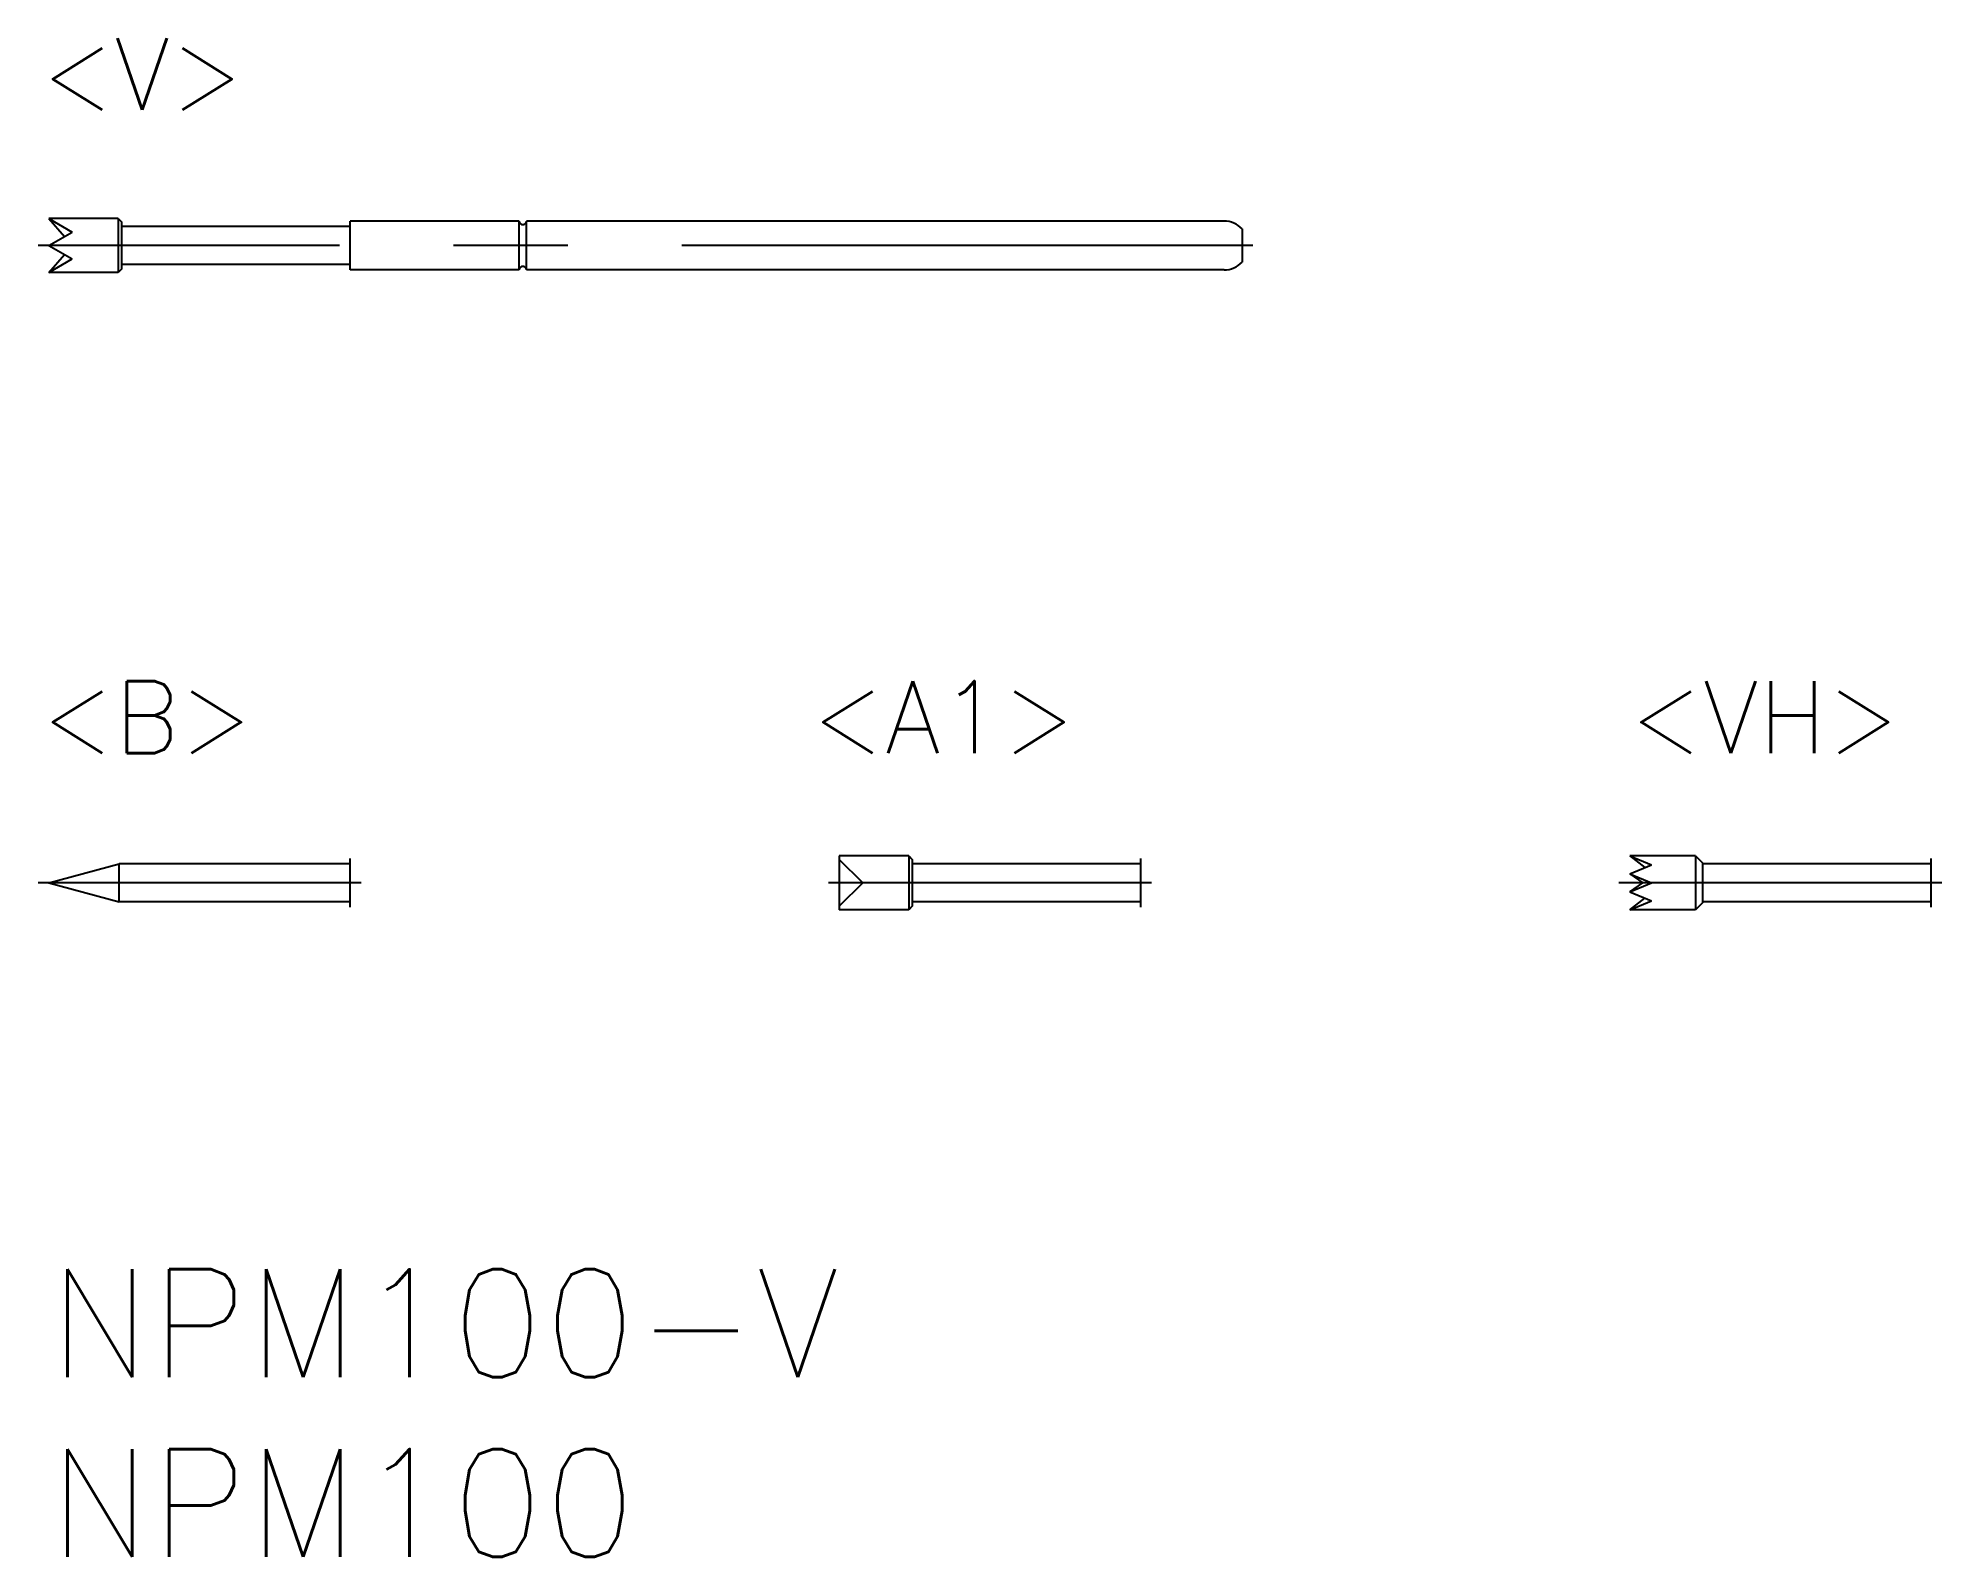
# Model space of a CAD drawing. Extents: x -0.3 to 52.6, y -8 to 34.2.
import ezdxf

# ---------------------------------------------------------------- set-up
doc = ezdxf.new("R2010")
doc.units = 0
doc.header["$LTSCALE"] = 0.5
doc.linetypes.add('CENTER', pattern=[50.8, 31.75, -6.35, 6.35, -6.35])
doc.linetypes.add('DASHED', pattern=[19.05, 12.7, -6.35])
for name, color, linetype in [('MSM_CENTER', 1, 'CENTER'), ('MSM_CONTINUOUS', 7, 'CONTINUOUS'), ('MSM_DASHED', 4, 'DASHED'), ('MSM_PART_NUMBER', 7, 'CONTINUOUS')]:
    doc.layers.add(name, color=color, linetype=linetype)
doc.styles.get("Standard").update_dxf_attribs({"font": 'txt.shx', "height": 1.5, "bigfont": 'bigfont.shx'})

# ---------------------------------------------------------------- blocks, each defined once
blk = doc.blocks.new('*U19')
at = {"layer": 'MSM_PART_NUMBER'}
blk.add_text('NPM100-V', height=3, dxfattribs=at).set_placement((0, -3))
blk = doc.blocks.new('*U20')
at = {"layer": 'MSM_PART_NUMBER'}
blk.add_text('NPM100', height=3, dxfattribs=at).set_placement((0, -8))
blk = doc.blocks.new('*U22')
at = {"layer": 'MSM_PART_NUMBER'}
blk.add_text('<V>', height=2, dxfattribs=at).set_placement((-0.231, 32.248))
blk = doc.blocks.new('*U23')
at = {"layer": 'MSM_PART_NUMBER'}
blk.add_text('<B>', height=2, dxfattribs=at).set_placement((-0.231, 14.36))
blk = doc.blocks.new('*U24')
at = {"layer": 'MSM_PART_NUMBER'}
blk.add_text('<A1>', height=2, dxfattribs=at).set_placement((21.192, 14.36))
blk = doc.blocks.new('*U25')
at = {"layer": 'MSM_PART_NUMBER'}
blk.add_text('<VH>', height=2, dxfattribs=at).set_placement((43.941, 14.36))

msp = doc.modelspace()

# ---------------------------------------------------------------- linework, layer by layer
at = {"layer": 'MSM_CENTER'}
for p, q in [((33.48, 28.478), (-0.3, 28.478)), ((8.68, 10.75), (-0.3, 10.75)), ((30.66, 10.75), (21.68, 10.75)), ((52.64, 10.75), (43.66, 10.75))]:
    msp.add_line(p, q, dxfattribs=at)
at = {"layer": 'MSM_CONTINUOUS'}
for p, q in [((1.93, 29.228), (0, 29.228)), ((0, 29.228), (0.433, 28.728)), ((0, 29.228), (0.65, 28.853)), ((1.93, 29.228), (2.03, 29.128)), ((1.93, 29.228), (1.93, 27.728)), ((2.03, 27.828), (2.03, 29.128)), ((8.38, 27.798), (8.38, 29.158)), ((13.08, 29.158), (8.38, 29.158)), ((13.08, 27.798), (13.08, 29.158)), ((32.68, 29.158), (13.28, 29.158)), ((13.28, 27.798), (13.28, 29.158)), ((0, 28.478), (0.65, 28.853)), ((8.38, 29.003), (2.03, 29.003)), ((33.18, 28.939), (33.18, 28.018)), ((0, 28.478), (0.65, 28.103)), ((0, 27.728), (0.433, 28.228)), ((0, 27.728), (0.65, 28.103)), ((1.93, 27.728), (0, 27.728)), ((2.03, 27.828), (1.93, 27.728)), ((8.38, 27.953), (2.03, 27.953)), ((13.08, 27.798), (8.38, 27.798)), ((32.68, 27.798), (13.28, 27.798)), ((0, 10.75), (1.959, 11.275)), ((8.38, 11.275), (1.959, 11.275)), ((1.959, 10.225), (1.959, 11.275)), ((8.38, 10.07), (8.38, 11.43)), ((23.91, 11.5), (21.98, 11.5)), ((21.98, 11.5), (21.98, 10)), ((23.91, 11.5), (24.01, 11.4)), ((23.91, 11.5), (23.91, 10)), ((24.01, 11.4), (24.01, 10.1)), ((30.36, 11.275), (24.01, 11.275)), ((30.36, 10.07), (30.36, 11.43)), ((45.79, 11.5), (43.96, 11.5)), ((43.96, 11.5), (44.381, 11.174)), ((43.96, 11.5), (44.564, 11.25)), ((43.96, 11), (44.564, 11.25)), ((45.79, 11.5), (45.99, 11.3)), ((45.79, 11.5), (45.79, 10)), ((45.99, 10.2), (45.99, 11.3)), ((52.34, 11.275), (45.99, 11.275)), ((52.34, 10.07), (52.34, 11.43)), ((0, 10.75), (1.959, 10.225)), ((43.96, 11), (44.564, 10.75)), ((43.96, 11), (44.326, 10.75)), ((43.96, 10.5), (44.564, 10.75)), ((43.96, 10.5), (44.326, 10.75)), ((8.38, 10.225), (1.959, 10.225)), ((24.01, 10.1), (23.91, 10)), ((30.36, 10.225), (24.01, 10.225)), ((43.96, 10.5), (44.564, 10.25)), ((43.96, 10), (44.381, 10.326)), ((43.96, 10), (44.564, 10.25)), ((45.99, 10.2), (45.79, 10)), ((52.34, 10.225), (45.99, 10.225)), ((23.91, 10), (21.98, 10)), ((45.79, 10), (43.96, 10))]:
    msp.add_line(p, q, dxfattribs=at)
for centre, radius, start, end in [((13.18, 29.158), 0.1, 180, 0), ((32.68, 28.478), 0.68, 42.6679, 90), ((13.18, 27.798), 0.1, 0, 180), ((32.68, 28.478), 0.68, 270, 317.3321)]:
    msp.add_arc(centre, radius, start, end, dxfattribs=at)
at = {"layer": 'MSM_DASHED'}
for q in [(21.98, 11.4), (21.98, 10.1)]:
    msp.add_line((22.63, 10.75), q, dxfattribs=at)

# ---------------------------------------------------------------- block references
at = {"layer": 'MSM_CONTINUOUS'}
for name in ['*U22', '*U23', '*U24', '*U25', '*U19', '*U20']:
    msp.add_blockref(name, (0, 0), dxfattribs=at)

doc.saveas('drawing.dxf')
